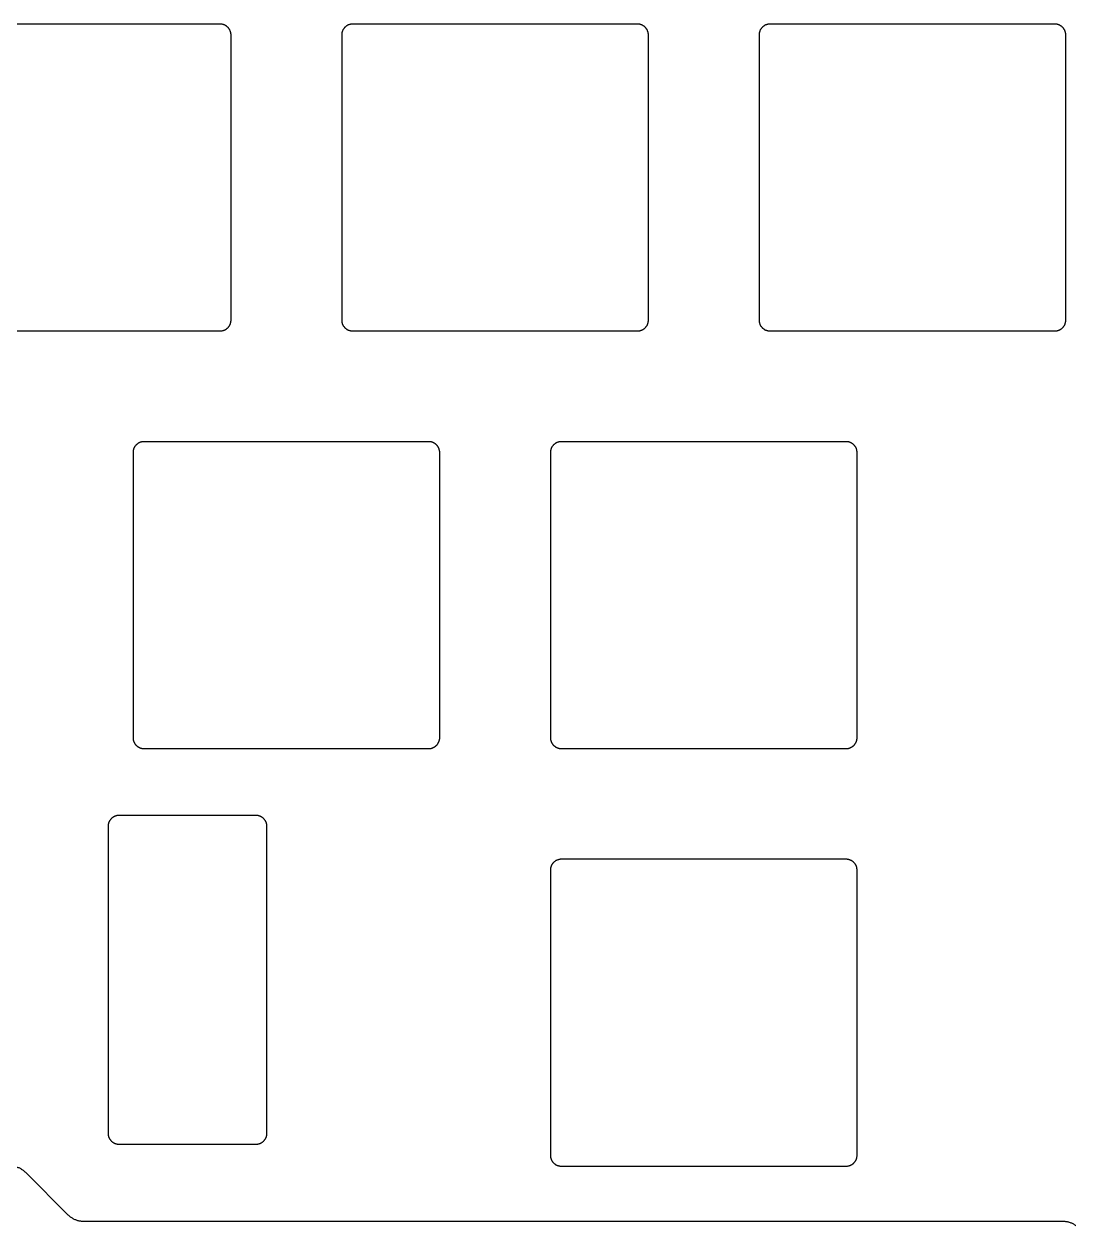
# Model space of a CAD drawing. Header units: millimetres. Extents: x -947 to -599, y 2206 to 2334.
# Drawn here: x -753.9 to -706.2, y 2210.2 to 2265.1 of the extents above; entities that cross this region are included whole.
import ezdxf

# ---------------------------------------------------------------- set-up
doc = ezdxf.new("R2010")
doc.units = ezdxf.units.MM
doc.layers.add('Default', color=18, linetype='Continuous', true_color=0x000000)

msp = doc.modelspace()

# ---------------------------------------------------------------- linework, layer by layer
at = {"layer": 'Default'}
for points in [[(-744.985, 2265.131), (-757.985, 2265.131)], [(-744.485, 2264.631), (-744.485, 2264.648), (-744.486, 2264.665), (-744.488, 2264.682), (-744.49, 2264.699), (-744.492, 2264.716), (-744.496, 2264.733), (-744.499, 2264.749), (-744.504, 2264.766), (-744.508, 2264.782), (-744.514, 2264.798), (-744.52, 2264.814), (-744.526, 2264.83), (-744.534, 2264.846), (-744.541, 2264.861), (-744.549, 2264.876), (-744.558, 2264.891), (-744.567, 2264.905), (-744.577, 2264.919), (-744.587, 2264.933), (-744.597, 2264.946), (-744.608, 2264.96), (-744.62, 2264.972), (-744.631, 2264.984), (-744.644, 2264.996), (-744.656, 2265.008), (-744.67, 2265.019), (-744.683, 2265.029), (-744.697, 2265.039), (-744.711, 2265.049), (-744.725, 2265.058), (-744.74, 2265.067), (-744.755, 2265.075), (-744.77, 2265.082), (-744.786, 2265.09), (-744.802, 2265.096), (-744.818, 2265.102), (-744.834, 2265.108), (-744.85, 2265.112), (-744.867, 2265.117), (-744.883, 2265.12), (-744.9, 2265.124), (-744.917, 2265.126), (-744.934, 2265.128), (-744.951, 2265.13), (-744.968, 2265.131), (-744.985, 2265.131)], [(-738.935, 2265.131), (-738.952, 2265.131), (-738.969, 2265.13), (-738.986, 2265.128), (-739.003, 2265.126), (-739.02, 2265.124), (-739.037, 2265.12), (-739.053, 2265.117), (-739.07, 2265.112), (-739.086, 2265.108), (-739.102, 2265.102), (-739.118, 2265.096), (-739.134, 2265.09), (-739.15, 2265.082), (-739.165, 2265.075), (-739.18, 2265.067), (-739.195, 2265.058), (-739.209, 2265.049), (-739.223, 2265.039), (-739.237, 2265.029), (-739.251, 2265.019), (-739.264, 2265.008), (-739.276, 2264.996), (-739.289, 2264.984), (-739.3, 2264.972), (-739.312, 2264.96), (-739.323, 2264.946), (-739.333, 2264.933), (-739.344, 2264.919), (-739.353, 2264.905), (-739.362, 2264.891), (-739.371, 2264.876), (-739.379, 2264.861), (-739.387, 2264.846), (-739.394, 2264.83), (-739.4, 2264.814), (-739.406, 2264.798), (-739.412, 2264.782), (-739.417, 2264.766), (-739.421, 2264.749), (-739.425, 2264.733), (-739.428, 2264.716), (-739.43, 2264.699), (-739.432, 2264.682), (-739.434, 2264.665), (-739.435, 2264.648), (-739.435, 2264.631)], [(-725.935, 2265.131), (-738.935, 2265.131)], [(-725.435, 2264.631), (-725.435, 2264.648), (-725.436, 2264.665), (-725.438, 2264.682), (-725.44, 2264.699), (-725.442, 2264.716), (-725.446, 2264.733), (-725.449, 2264.749), (-725.454, 2264.766), (-725.458, 2264.782), (-725.464, 2264.798), (-725.47, 2264.814), (-725.476, 2264.83), (-725.484, 2264.846), (-725.491, 2264.861), (-725.499, 2264.876), (-725.508, 2264.891), (-725.517, 2264.905), (-725.527, 2264.919), (-725.537, 2264.933), (-725.547, 2264.946), (-725.558, 2264.96), (-725.57, 2264.972), (-725.581, 2264.984), (-725.594, 2264.996), (-725.606, 2265.008), (-725.62, 2265.019), (-725.633, 2265.029), (-725.647, 2265.039), (-725.661, 2265.049), (-725.675, 2265.058), (-725.69, 2265.067), (-725.705, 2265.075), (-725.72, 2265.082), (-725.736, 2265.09), (-725.752, 2265.096), (-725.768, 2265.102), (-725.784, 2265.108), (-725.8, 2265.112), (-725.817, 2265.117), (-725.833, 2265.12), (-725.85, 2265.124), (-725.867, 2265.126), (-725.884, 2265.128), (-725.901, 2265.13), (-725.918, 2265.131), (-725.935, 2265.131)], [(-719.885, 2265.131), (-719.902, 2265.131), (-719.919, 2265.13), (-719.936, 2265.128), (-719.953, 2265.126), (-719.97, 2265.124), (-719.987, 2265.12), (-720.003, 2265.117), (-720.02, 2265.112), (-720.036, 2265.108), (-720.052, 2265.102), (-720.068, 2265.096), (-720.084, 2265.09), (-720.1, 2265.082), (-720.115, 2265.075), (-720.13, 2265.067), (-720.145, 2265.058), (-720.159, 2265.049), (-720.173, 2265.039), (-720.187, 2265.029), (-720.201, 2265.019), (-720.214, 2265.008), (-720.226, 2264.996), (-720.239, 2264.984), (-720.25, 2264.972), (-720.262, 2264.96), (-720.273, 2264.946), (-720.283, 2264.933), (-720.294, 2264.919), (-720.303, 2264.905), (-720.312, 2264.891), (-720.321, 2264.876), (-720.329, 2264.861), (-720.337, 2264.846), (-720.344, 2264.83), (-720.35, 2264.814), (-720.356, 2264.798), (-720.362, 2264.782), (-720.367, 2264.766), (-720.371, 2264.749), (-720.375, 2264.733), (-720.378, 2264.716), (-720.38, 2264.699), (-720.382, 2264.682), (-720.384, 2264.665), (-720.385, 2264.648), (-720.385, 2264.631)], [(-706.885, 2265.131), (-719.885, 2265.131)], [(-706.385, 2264.631), (-706.385, 2264.648), (-706.386, 2264.665), (-706.388, 2264.682), (-706.39, 2264.699), (-706.392, 2264.716), (-706.396, 2264.733), (-706.399, 2264.749), (-706.404, 2264.766), (-706.408, 2264.782), (-706.414, 2264.798), (-706.42, 2264.814), (-706.426, 2264.83), (-706.434, 2264.846), (-706.441, 2264.861), (-706.449, 2264.876), (-706.458, 2264.891), (-706.467, 2264.905), (-706.477, 2264.919), (-706.487, 2264.933), (-706.497, 2264.946), (-706.508, 2264.96), (-706.52, 2264.972), (-706.531, 2264.984), (-706.544, 2264.996), (-706.556, 2265.008), (-706.57, 2265.019), (-706.583, 2265.029), (-706.597, 2265.039), (-706.611, 2265.049), (-706.625, 2265.058), (-706.64, 2265.067), (-706.655, 2265.075), (-706.67, 2265.082), (-706.686, 2265.09), (-706.702, 2265.096), (-706.718, 2265.102), (-706.734, 2265.108), (-706.75, 2265.112), (-706.767, 2265.117), (-706.783, 2265.12), (-706.8, 2265.124), (-706.817, 2265.126), (-706.834, 2265.128), (-706.851, 2265.13), (-706.868, 2265.131), (-706.885, 2265.131)], [(-744.485, 2251.631), (-744.485, 2264.631)], [(-739.435, 2264.631), (-739.435, 2251.631)], [(-725.435, 2251.631), (-725.435, 2264.631)], [(-720.385, 2264.631), (-720.385, 2251.631)], [(-706.385, 2251.631), (-706.385, 2264.631)], [(-757.985, 2251.131), (-744.985, 2251.131)], [(-744.985, 2251.131), (-744.968, 2251.131), (-744.951, 2251.132), (-744.934, 2251.134), (-744.917, 2251.136), (-744.9, 2251.138), (-744.883, 2251.141), (-744.867, 2251.145), (-744.85, 2251.149), (-744.834, 2251.154), (-744.818, 2251.16), (-744.802, 2251.166), (-744.786, 2251.172), (-744.77, 2251.179), (-744.755, 2251.187), (-744.74, 2251.195), (-744.725, 2251.204), (-744.711, 2251.213), (-744.697, 2251.222), (-744.683, 2251.233), (-744.67, 2251.243), (-744.656, 2251.254), (-744.644, 2251.266), (-744.631, 2251.277), (-744.62, 2251.29), (-744.608, 2251.302), (-744.597, 2251.315), (-744.587, 2251.329), (-744.577, 2251.343), (-744.567, 2251.357), (-744.558, 2251.371), (-744.549, 2251.386), (-744.541, 2251.401), (-744.534, 2251.416), (-744.526, 2251.432), (-744.52, 2251.448), (-744.514, 2251.463), (-744.508, 2251.48), (-744.504, 2251.496), (-744.499, 2251.513), (-744.496, 2251.529), (-744.492, 2251.546), (-744.49, 2251.563), (-744.488, 2251.58), (-744.486, 2251.597), (-744.485, 2251.614), (-744.485, 2251.631)], [(-739.435, 2251.631), (-739.435, 2251.614), (-739.434, 2251.597), (-739.432, 2251.58), (-739.43, 2251.563), (-739.428, 2251.546), (-739.425, 2251.529), (-739.421, 2251.513), (-739.417, 2251.496), (-739.412, 2251.48), (-739.406, 2251.463), (-739.4, 2251.448), (-739.394, 2251.432), (-739.387, 2251.416), (-739.379, 2251.401), (-739.371, 2251.386), (-739.362, 2251.371), (-739.353, 2251.357), (-739.344, 2251.343), (-739.333, 2251.329), (-739.323, 2251.315), (-739.312, 2251.302), (-739.3, 2251.29), (-739.289, 2251.277), (-739.276, 2251.266), (-739.264, 2251.254), (-739.251, 2251.243), (-739.237, 2251.233), (-739.223, 2251.222), (-739.209, 2251.213), (-739.195, 2251.204), (-739.18, 2251.195), (-739.165, 2251.187), (-739.15, 2251.179), (-739.134, 2251.172), (-739.118, 2251.166), (-739.102, 2251.16), (-739.086, 2251.154), (-739.07, 2251.149), (-739.053, 2251.145), (-739.037, 2251.141), (-739.02, 2251.138), (-739.003, 2251.136), (-738.986, 2251.134), (-738.969, 2251.132), (-738.952, 2251.131), (-738.935, 2251.131)], [(-738.935, 2251.131), (-725.935, 2251.131)], [(-725.935, 2251.131), (-725.918, 2251.131), (-725.901, 2251.132), (-725.884, 2251.134), (-725.867, 2251.136), (-725.85, 2251.138), (-725.833, 2251.141), (-725.817, 2251.145), (-725.8, 2251.149), (-725.784, 2251.154), (-725.768, 2251.16), (-725.752, 2251.166), (-725.736, 2251.172), (-725.72, 2251.179), (-725.705, 2251.187), (-725.69, 2251.195), (-725.675, 2251.204), (-725.661, 2251.213), (-725.647, 2251.222), (-725.633, 2251.233), (-725.62, 2251.243), (-725.606, 2251.254), (-725.594, 2251.266), (-725.581, 2251.277), (-725.57, 2251.29), (-725.558, 2251.302), (-725.547, 2251.315), (-725.537, 2251.329), (-725.527, 2251.343), (-725.517, 2251.357), (-725.508, 2251.371), (-725.499, 2251.386), (-725.491, 2251.401), (-725.484, 2251.416), (-725.476, 2251.432), (-725.47, 2251.448), (-725.464, 2251.463), (-725.458, 2251.48), (-725.454, 2251.496), (-725.449, 2251.513), (-725.446, 2251.529), (-725.442, 2251.546), (-725.44, 2251.563), (-725.438, 2251.58), (-725.436, 2251.597), (-725.435, 2251.614), (-725.435, 2251.631)], [(-720.385, 2251.631), (-720.385, 2251.614), (-720.384, 2251.597), (-720.382, 2251.58), (-720.38, 2251.563), (-720.378, 2251.546), (-720.375, 2251.529), (-720.371, 2251.513), (-720.367, 2251.496), (-720.362, 2251.48), (-720.356, 2251.463), (-720.35, 2251.448), (-720.344, 2251.432), (-720.337, 2251.416), (-720.329, 2251.401), (-720.321, 2251.386), (-720.312, 2251.371), (-720.303, 2251.357), (-720.294, 2251.343), (-720.283, 2251.329), (-720.273, 2251.315), (-720.262, 2251.302), (-720.25, 2251.29), (-720.239, 2251.277), (-720.226, 2251.266), (-720.214, 2251.254), (-720.201, 2251.243), (-720.187, 2251.233), (-720.173, 2251.222), (-720.159, 2251.213), (-720.145, 2251.204), (-720.13, 2251.195), (-720.115, 2251.187), (-720.1, 2251.179), (-720.084, 2251.172), (-720.068, 2251.166), (-720.052, 2251.16), (-720.036, 2251.154), (-720.02, 2251.149), (-720.003, 2251.145), (-719.987, 2251.141), (-719.97, 2251.138), (-719.953, 2251.136), (-719.936, 2251.134), (-719.919, 2251.132), (-719.902, 2251.131), (-719.885, 2251.131)], [(-719.885, 2251.131), (-706.885, 2251.131)], [(-706.885, 2251.131), (-706.868, 2251.131), (-706.851, 2251.132), (-706.834, 2251.134), (-706.817, 2251.136), (-706.8, 2251.138), (-706.783, 2251.141), (-706.767, 2251.145), (-706.75, 2251.149), (-706.734, 2251.154), (-706.718, 2251.16), (-706.702, 2251.166), (-706.686, 2251.172), (-706.67, 2251.179), (-706.655, 2251.187), (-706.64, 2251.195), (-706.625, 2251.204), (-706.611, 2251.213), (-706.597, 2251.222), (-706.583, 2251.233), (-706.57, 2251.243), (-706.556, 2251.254), (-706.544, 2251.266), (-706.531, 2251.277), (-706.52, 2251.29), (-706.508, 2251.302), (-706.497, 2251.315), (-706.487, 2251.329), (-706.477, 2251.343), (-706.467, 2251.357), (-706.458, 2251.371), (-706.449, 2251.386), (-706.441, 2251.401), (-706.434, 2251.416), (-706.426, 2251.432), (-706.42, 2251.448), (-706.414, 2251.463), (-706.408, 2251.48), (-706.404, 2251.496), (-706.399, 2251.513), (-706.396, 2251.529), (-706.392, 2251.546), (-706.39, 2251.563), (-706.388, 2251.58), (-706.386, 2251.597), (-706.385, 2251.614), (-706.385, 2251.631)], [(-748.46, 2246.081), (-748.477, 2246.081), (-748.494, 2246.08), (-748.511, 2246.078), (-748.528, 2246.076), (-748.545, 2246.074), (-748.562, 2246.07), (-748.578, 2246.067), (-748.595, 2246.062), (-748.611, 2246.058), (-748.627, 2246.052), (-748.643, 2246.046), (-748.659, 2246.04), (-748.675, 2246.032), (-748.69, 2246.025), (-748.705, 2246.017), (-748.72, 2246.008), (-748.734, 2245.999), (-748.748, 2245.989), (-748.762, 2245.979), (-748.776, 2245.969), (-748.789, 2245.958), (-748.801, 2245.946), (-748.814, 2245.934), (-748.825, 2245.922), (-748.837, 2245.91), (-748.848, 2245.896), (-748.858, 2245.883), (-748.869, 2245.869), (-748.878, 2245.855), (-748.887, 2245.841), (-748.896, 2245.826), (-748.904, 2245.811), (-748.912, 2245.796), (-748.919, 2245.78), (-748.925, 2245.764), (-748.931, 2245.748), (-748.937, 2245.732), (-748.942, 2245.716), (-748.946, 2245.699), (-748.95, 2245.683), (-748.953, 2245.666), (-748.955, 2245.649), (-748.957, 2245.632), (-748.959, 2245.615), (-748.96, 2245.598), (-748.96, 2245.581)], [(-735.46, 2246.081), (-748.46, 2246.081)], [(-734.96, 2245.581), (-734.96, 2245.598), (-734.961, 2245.615), (-734.963, 2245.632), (-734.965, 2245.649), (-734.967, 2245.666), (-734.971, 2245.683), (-734.974, 2245.699), (-734.979, 2245.716), (-734.983, 2245.732), (-734.989, 2245.748), (-734.995, 2245.764), (-735.001, 2245.78), (-735.009, 2245.796), (-735.016, 2245.811), (-735.024, 2245.826), (-735.033, 2245.841), (-735.042, 2245.855), (-735.052, 2245.869), (-735.062, 2245.883), (-735.072, 2245.896), (-735.083, 2245.91), (-735.095, 2245.922), (-735.106, 2245.934), (-735.119, 2245.946), (-735.131, 2245.958), (-735.145, 2245.969), (-735.158, 2245.979), (-735.172, 2245.989), (-735.186, 2245.999), (-735.2, 2246.008), (-735.215, 2246.017), (-735.23, 2246.025), (-735.245, 2246.032), (-735.261, 2246.04), (-735.277, 2246.046), (-735.293, 2246.052), (-735.309, 2246.058), (-735.325, 2246.062), (-735.342, 2246.067), (-735.358, 2246.07), (-735.375, 2246.074), (-735.392, 2246.076), (-735.409, 2246.078), (-735.426, 2246.08), (-735.443, 2246.081), (-735.46, 2246.081)], [(-729.41, 2246.081), (-729.427, 2246.081), (-729.444, 2246.08), (-729.461, 2246.078), (-729.478, 2246.076), (-729.495, 2246.074), (-729.512, 2246.07), (-729.528, 2246.067), (-729.545, 2246.062), (-729.561, 2246.058), (-729.577, 2246.052), (-729.593, 2246.046), (-729.609, 2246.04), (-729.625, 2246.032), (-729.64, 2246.025), (-729.655, 2246.017), (-729.67, 2246.008), (-729.684, 2245.999), (-729.698, 2245.989), (-729.712, 2245.979), (-729.726, 2245.969), (-729.739, 2245.958), (-729.751, 2245.946), (-729.764, 2245.934), (-729.775, 2245.922), (-729.787, 2245.91), (-729.798, 2245.896), (-729.808, 2245.883), (-729.819, 2245.869), (-729.828, 2245.855), (-729.837, 2245.841), (-729.846, 2245.826), (-729.854, 2245.811), (-729.862, 2245.796), (-729.869, 2245.78), (-729.875, 2245.764), (-729.881, 2245.748), (-729.887, 2245.732), (-729.892, 2245.716), (-729.896, 2245.699), (-729.9, 2245.683), (-729.903, 2245.666), (-729.905, 2245.649), (-729.907, 2245.632), (-729.909, 2245.615), (-729.91, 2245.598), (-729.91, 2245.581)], [(-716.41, 2246.081), (-729.41, 2246.081)], [(-715.91, 2245.581), (-715.91, 2245.598), (-715.911, 2245.615), (-715.913, 2245.632), (-715.915, 2245.649), (-715.917, 2245.666), (-715.921, 2245.683), (-715.924, 2245.699), (-715.929, 2245.716), (-715.933, 2245.732), (-715.939, 2245.748), (-715.945, 2245.764), (-715.951, 2245.78), (-715.959, 2245.796), (-715.966, 2245.811), (-715.974, 2245.826), (-715.983, 2245.841), (-715.992, 2245.855), (-716.002, 2245.869), (-716.012, 2245.883), (-716.022, 2245.896), (-716.033, 2245.91), (-716.045, 2245.922), (-716.056, 2245.934), (-716.069, 2245.946), (-716.081, 2245.958), (-716.095, 2245.969), (-716.108, 2245.979), (-716.122, 2245.989), (-716.136, 2245.999), (-716.15, 2246.008), (-716.165, 2246.017), (-716.18, 2246.025), (-716.195, 2246.032), (-716.211, 2246.04), (-716.227, 2246.046), (-716.243, 2246.052), (-716.259, 2246.058), (-716.275, 2246.062), (-716.292, 2246.067), (-716.308, 2246.07), (-716.325, 2246.074), (-716.342, 2246.076), (-716.359, 2246.078), (-716.376, 2246.08), (-716.393, 2246.081), (-716.41, 2246.081)], [(-748.96, 2245.581), (-748.96, 2232.581)], [(-734.96, 2232.581), (-734.96, 2245.581)], [(-729.91, 2245.581), (-729.91, 2232.581)], [(-715.91, 2232.581), (-715.91, 2245.581)], [(-748.96, 2232.581), (-748.96, 2232.564), (-748.959, 2232.547), (-748.957, 2232.53), (-748.955, 2232.513), (-748.953, 2232.496), (-748.95, 2232.479), (-748.946, 2232.463), (-748.942, 2232.446), (-748.937, 2232.43), (-748.931, 2232.413), (-748.925, 2232.398), (-748.919, 2232.382), (-748.912, 2232.366), (-748.904, 2232.351), (-748.896, 2232.336), (-748.887, 2232.321), (-748.878, 2232.307), (-748.869, 2232.293), (-748.858, 2232.279), (-748.848, 2232.265), (-748.837, 2232.252), (-748.825, 2232.24), (-748.814, 2232.227), (-748.801, 2232.216), (-748.789, 2232.204), (-748.776, 2232.193), (-748.762, 2232.183), (-748.748, 2232.172), (-748.734, 2232.163), (-748.72, 2232.154), (-748.705, 2232.145), (-748.69, 2232.137), (-748.675, 2232.129), (-748.659, 2232.122), (-748.643, 2232.116), (-748.627, 2232.11), (-748.611, 2232.104), (-748.595, 2232.099), (-748.578, 2232.095), (-748.562, 2232.091), (-748.545, 2232.088), (-748.528, 2232.086), (-748.511, 2232.084), (-748.494, 2232.082), (-748.477, 2232.081), (-748.46, 2232.081)], [(-735.46, 2232.081), (-735.443, 2232.081), (-735.426, 2232.082), (-735.409, 2232.084), (-735.392, 2232.086), (-735.375, 2232.088), (-735.358, 2232.091), (-735.342, 2232.095), (-735.325, 2232.099), (-735.309, 2232.104), (-735.293, 2232.11), (-735.277, 2232.116), (-735.261, 2232.122), (-735.245, 2232.129), (-735.23, 2232.137), (-735.215, 2232.145), (-735.2, 2232.154), (-735.186, 2232.163), (-735.172, 2232.172), (-735.158, 2232.183), (-735.145, 2232.193), (-735.131, 2232.204), (-735.119, 2232.216), (-735.106, 2232.227), (-735.095, 2232.24), (-735.083, 2232.252), (-735.072, 2232.265), (-735.062, 2232.279), (-735.052, 2232.293), (-735.042, 2232.307), (-735.033, 2232.321), (-735.024, 2232.336), (-735.016, 2232.351), (-735.009, 2232.366), (-735.001, 2232.382), (-734.995, 2232.398), (-734.989, 2232.413), (-734.983, 2232.43), (-734.979, 2232.446), (-734.974, 2232.463), (-734.971, 2232.479), (-734.967, 2232.496), (-734.965, 2232.513), (-734.963, 2232.53), (-734.961, 2232.547), (-734.96, 2232.564), (-734.96, 2232.581)], [(-729.91, 2232.581), (-729.91, 2232.564), (-729.909, 2232.547), (-729.907, 2232.53), (-729.905, 2232.513), (-729.903, 2232.496), (-729.9, 2232.479), (-729.896, 2232.463), (-729.892, 2232.446), (-729.887, 2232.43), (-729.881, 2232.413), (-729.875, 2232.398), (-729.869, 2232.382), (-729.862, 2232.366), (-729.854, 2232.351), (-729.846, 2232.336), (-729.837, 2232.321), (-729.828, 2232.307), (-729.819, 2232.293), (-729.808, 2232.279), (-729.798, 2232.265), (-729.787, 2232.252), (-729.775, 2232.24), (-729.764, 2232.227), (-729.751, 2232.216), (-729.739, 2232.204), (-729.726, 2232.193), (-729.712, 2232.183), (-729.698, 2232.172), (-729.684, 2232.163), (-729.67, 2232.154), (-729.655, 2232.145), (-729.64, 2232.137), (-729.625, 2232.129), (-729.609, 2232.122), (-729.593, 2232.116), (-729.577, 2232.11), (-729.561, 2232.104), (-729.545, 2232.099), (-729.528, 2232.095), (-729.512, 2232.091), (-729.495, 2232.088), (-729.478, 2232.086), (-729.461, 2232.084), (-729.444, 2232.082), (-729.427, 2232.081), (-729.41, 2232.081)], [(-716.41, 2232.081), (-716.393, 2232.081), (-716.376, 2232.082), (-716.359, 2232.084), (-716.342, 2232.086), (-716.325, 2232.088), (-716.308, 2232.091), (-716.292, 2232.095), (-716.275, 2232.099), (-716.259, 2232.104), (-716.243, 2232.11), (-716.227, 2232.116), (-716.211, 2232.122), (-716.195, 2232.129), (-716.18, 2232.137), (-716.165, 2232.145), (-716.15, 2232.154), (-716.136, 2232.163), (-716.122, 2232.172), (-716.108, 2232.183), (-716.095, 2232.193), (-716.081, 2232.204), (-716.069, 2232.216), (-716.056, 2232.227), (-716.045, 2232.24), (-716.033, 2232.252), (-716.022, 2232.265), (-716.012, 2232.279), (-716.002, 2232.293), (-715.992, 2232.307), (-715.983, 2232.321), (-715.974, 2232.336), (-715.966, 2232.351), (-715.959, 2232.366), (-715.951, 2232.382), (-715.945, 2232.398), (-715.939, 2232.413), (-715.933, 2232.43), (-715.929, 2232.446), (-715.924, 2232.463), (-715.921, 2232.479), (-715.917, 2232.496), (-715.915, 2232.513), (-715.913, 2232.53), (-715.911, 2232.547), (-715.91, 2232.564), (-715.91, 2232.581)], [(-748.46, 2232.081), (-735.46, 2232.081)], [(-729.41, 2232.081), (-716.41, 2232.081)], [(-749.598, 2229.031), (-749.609, 2229.031), (-749.62, 2229.03), (-749.631, 2229.03), (-749.642, 2229.029), (-749.654, 2229.028), (-749.665, 2229.026), (-749.677, 2229.025), (-749.689, 2229.023), (-749.7, 2229.02), (-749.712, 2229.018), (-749.723, 2229.015), (-749.735, 2229.012), (-749.747, 2229.008), (-749.758, 2229.004), (-749.77, 2229), (-749.782, 2228.996), (-749.793, 2228.991), (-749.805, 2228.986), (-749.816, 2228.981), (-749.827, 2228.975), (-749.838, 2228.969), (-749.849, 2228.963), (-749.86, 2228.956), (-749.871, 2228.949), (-749.882, 2228.942), (-749.892, 2228.935), (-749.903, 2228.927), (-749.913, 2228.919), (-749.923, 2228.911), (-749.932, 2228.902), (-749.942, 2228.894), (-749.951, 2228.884), (-749.96, 2228.875), (-749.969, 2228.866), (-749.977, 2228.856), (-749.986, 2228.846), (-749.994, 2228.836), (-750.001, 2228.826), (-750.009, 2228.815), (-750.016, 2228.805), (-750.023, 2228.794), (-750.029, 2228.783), (-750.036, 2228.772), (-750.042, 2228.761), (-750.047, 2228.749), (-750.053, 2228.738), (-750.058, 2228.726), (-750.062, 2228.715), (-750.067, 2228.703), (-750.071, 2228.692), (-750.075, 2228.68), (-750.078, 2228.669), (-750.081, 2228.657), (-750.084, 2228.645), (-750.087, 2228.634), (-750.089, 2228.622), (-750.091, 2228.61), (-750.093, 2228.599), (-750.094, 2228.587), (-750.096, 2228.576), (-750.096, 2228.564), (-750.097, 2228.553), (-750.097, 2228.542), (-750.098, 2228.531)], [(-743.348, 2229.031), (-749.598, 2229.031)], [(-742.848, 2228.531), (-742.848, 2228.542), (-742.848, 2228.553), (-742.849, 2228.564), (-742.85, 2228.576), (-742.851, 2228.587), (-742.852, 2228.599), (-742.854, 2228.61), (-742.856, 2228.622), (-742.858, 2228.634), (-742.861, 2228.645), (-742.864, 2228.657), (-742.867, 2228.669), (-742.87, 2228.68), (-742.874, 2228.692), (-742.878, 2228.703), (-742.883, 2228.715), (-742.887, 2228.726), (-742.892, 2228.738), (-742.898, 2228.749), (-742.903, 2228.761), (-742.909, 2228.772), (-742.916, 2228.783), (-742.922, 2228.794), (-742.929, 2228.805), (-742.936, 2228.815), (-742.944, 2228.826), (-742.951, 2228.836), (-742.959, 2228.846), (-742.968, 2228.856), (-742.976, 2228.866), (-742.985, 2228.875), (-742.994, 2228.884), (-743.003, 2228.894), (-743.013, 2228.902), (-743.022, 2228.911), (-743.032, 2228.919), (-743.043, 2228.927), (-743.053, 2228.935), (-743.063, 2228.942), (-743.074, 2228.949), (-743.085, 2228.956), (-743.096, 2228.963), (-743.107, 2228.969), (-743.118, 2228.975), (-743.129, 2228.981), (-743.141, 2228.986), (-743.152, 2228.991), (-743.164, 2228.996), (-743.175, 2229), (-743.187, 2229.004), (-743.198, 2229.008), (-743.21, 2229.012), (-743.222, 2229.015), (-743.233, 2229.018), (-743.245, 2229.02), (-743.257, 2229.023), (-743.268, 2229.025), (-743.28, 2229.026), (-743.291, 2229.028), (-743.303, 2229.029), (-743.314, 2229.03), (-743.325, 2229.03), (-743.336, 2229.031), (-743.348, 2229.031)], [(-750.098, 2228.531), (-750.098, 2214.531)], [(-742.848, 2214.531), (-742.848, 2228.531)], [(-729.41, 2227.031), (-729.427, 2227.031), (-729.444, 2227.03), (-729.461, 2227.028), (-729.478, 2227.026), (-729.495, 2227.024), (-729.512, 2227.02), (-729.528, 2227.017), (-729.545, 2227.012), (-729.561, 2227.008), (-729.577, 2227.002), (-729.593, 2226.996), (-729.609, 2226.99), (-729.625, 2226.982), (-729.64, 2226.975), (-729.655, 2226.967), (-729.67, 2226.958), (-729.684, 2226.949), (-729.698, 2226.939), (-729.712, 2226.929), (-729.726, 2226.919), (-729.739, 2226.908), (-729.751, 2226.896), (-729.764, 2226.884), (-729.775, 2226.872), (-729.787, 2226.86), (-729.798, 2226.846), (-729.808, 2226.833), (-729.819, 2226.819), (-729.828, 2226.805), (-729.837, 2226.791), (-729.846, 2226.776), (-729.854, 2226.761), (-729.862, 2226.746), (-729.869, 2226.73), (-729.875, 2226.714), (-729.881, 2226.698), (-729.887, 2226.682), (-729.892, 2226.666), (-729.896, 2226.649), (-729.9, 2226.633), (-729.903, 2226.616), (-729.905, 2226.599), (-729.907, 2226.582), (-729.909, 2226.565), (-729.91, 2226.548), (-729.91, 2226.531)], [(-716.41, 2227.031), (-729.41, 2227.031)], [(-715.91, 2226.531), (-715.91, 2226.548), (-715.911, 2226.565), (-715.913, 2226.582), (-715.915, 2226.599), (-715.917, 2226.616), (-715.921, 2226.633), (-715.924, 2226.649), (-715.929, 2226.666), (-715.933, 2226.682), (-715.939, 2226.698), (-715.945, 2226.714), (-715.951, 2226.73), (-715.959, 2226.746), (-715.966, 2226.761), (-715.974, 2226.776), (-715.983, 2226.791), (-715.992, 2226.805), (-716.002, 2226.819), (-716.012, 2226.833), (-716.022, 2226.846), (-716.033, 2226.86), (-716.045, 2226.872), (-716.056, 2226.884), (-716.069, 2226.896), (-716.081, 2226.908), (-716.095, 2226.919), (-716.108, 2226.929), (-716.122, 2226.939), (-716.136, 2226.949), (-716.15, 2226.958), (-716.165, 2226.967), (-716.18, 2226.975), (-716.195, 2226.982), (-716.211, 2226.99), (-716.227, 2226.996), (-716.243, 2227.002), (-716.259, 2227.008), (-716.275, 2227.012), (-716.292, 2227.017), (-716.308, 2227.02), (-716.325, 2227.024), (-716.342, 2227.026), (-716.359, 2227.028), (-716.376, 2227.03), (-716.393, 2227.031), (-716.41, 2227.031)], [(-729.91, 2226.531), (-729.91, 2213.531)], [(-715.91, 2213.531), (-715.91, 2226.531)], [(-750.098, 2214.531), (-750.097, 2214.52), (-750.097, 2214.509), (-750.096, 2214.497), (-750.096, 2214.486), (-750.094, 2214.475), (-750.093, 2214.463), (-750.091, 2214.452), (-750.089, 2214.44), (-750.087, 2214.428), (-750.084, 2214.417), (-750.081, 2214.405), (-750.078, 2214.393), (-750.075, 2214.382), (-750.071, 2214.37), (-750.067, 2214.358), (-750.062, 2214.347), (-750.058, 2214.335), (-750.053, 2214.324), (-750.047, 2214.313), (-750.042, 2214.301), (-750.036, 2214.29), (-750.029, 2214.279), (-750.023, 2214.268), (-750.016, 2214.257), (-750.009, 2214.247), (-750.001, 2214.236), (-749.994, 2214.226), (-749.986, 2214.216), (-749.977, 2214.206), (-749.969, 2214.196), (-749.96, 2214.187), (-749.951, 2214.177), (-749.942, 2214.168), (-749.932, 2214.16), (-749.923, 2214.151), (-749.913, 2214.143), (-749.903, 2214.135), (-749.892, 2214.127), (-749.882, 2214.12), (-749.871, 2214.112), (-749.86, 2214.106), (-749.849, 2214.099), (-749.838, 2214.093), (-749.827, 2214.087), (-749.816, 2214.081), (-749.805, 2214.076), (-749.793, 2214.071), (-749.782, 2214.066), (-749.77, 2214.062), (-749.758, 2214.058), (-749.747, 2214.054), (-749.735, 2214.05), (-749.723, 2214.047), (-749.712, 2214.044), (-749.7, 2214.042), (-749.689, 2214.039), (-749.677, 2214.037), (-749.665, 2214.036), (-749.654, 2214.034), (-749.642, 2214.033), (-749.631, 2214.032), (-749.62, 2214.031), (-749.609, 2214.031), (-749.598, 2214.031)], [(-743.348, 2214.031), (-743.336, 2214.031), (-743.325, 2214.031), (-743.314, 2214.032), (-743.303, 2214.033), (-743.291, 2214.034), (-743.28, 2214.036), (-743.268, 2214.037), (-743.257, 2214.039), (-743.245, 2214.042), (-743.233, 2214.044), (-743.222, 2214.047), (-743.21, 2214.05), (-743.198, 2214.054), (-743.187, 2214.058), (-743.175, 2214.062), (-743.164, 2214.066), (-743.152, 2214.071), (-743.141, 2214.076), (-743.129, 2214.081), (-743.118, 2214.087), (-743.107, 2214.093), (-743.096, 2214.099), (-743.085, 2214.106), (-743.074, 2214.112), (-743.063, 2214.12), (-743.053, 2214.127), (-743.043, 2214.135), (-743.032, 2214.143), (-743.022, 2214.151), (-743.013, 2214.16), (-743.003, 2214.168), (-742.994, 2214.177), (-742.985, 2214.187), (-742.976, 2214.196), (-742.968, 2214.206), (-742.959, 2214.216), (-742.951, 2214.226), (-742.944, 2214.236), (-742.936, 2214.247), (-742.929, 2214.257), (-742.922, 2214.268), (-742.916, 2214.279), (-742.909, 2214.29), (-742.903, 2214.301), (-742.898, 2214.313), (-742.892, 2214.324), (-742.887, 2214.335), (-742.883, 2214.347), (-742.878, 2214.358), (-742.874, 2214.37), (-742.87, 2214.382), (-742.867, 2214.393), (-742.864, 2214.405), (-742.861, 2214.417), (-742.858, 2214.428), (-742.856, 2214.44), (-742.854, 2214.452), (-742.852, 2214.463), (-742.851, 2214.475), (-742.85, 2214.486), (-742.849, 2214.497), (-742.848, 2214.509), (-742.848, 2214.52), (-742.848, 2214.531)], [(-749.598, 2214.031), (-743.348, 2214.031)], [(-729.91, 2213.531), (-729.91, 2213.514), (-729.909, 2213.497), (-729.907, 2213.48), (-729.905, 2213.463), (-729.903, 2213.446), (-729.9, 2213.429), (-729.896, 2213.413), (-729.892, 2213.396), (-729.887, 2213.38), (-729.881, 2213.363), (-729.875, 2213.348), (-729.869, 2213.332), (-729.862, 2213.316), (-729.854, 2213.301), (-729.846, 2213.286), (-729.837, 2213.271), (-729.828, 2213.257), (-729.819, 2213.243), (-729.808, 2213.229), (-729.798, 2213.215), (-729.787, 2213.202), (-729.775, 2213.19), (-729.764, 2213.177), (-729.751, 2213.166), (-729.739, 2213.154), (-729.726, 2213.143), (-729.712, 2213.133), (-729.698, 2213.122), (-729.684, 2213.113), (-729.67, 2213.104), (-729.655, 2213.095), (-729.64, 2213.087), (-729.625, 2213.079), (-729.609, 2213.072), (-729.593, 2213.066), (-729.577, 2213.06), (-729.561, 2213.054), (-729.545, 2213.049), (-729.528, 2213.045), (-729.512, 2213.041), (-729.495, 2213.038), (-729.478, 2213.036), (-729.461, 2213.034), (-729.444, 2213.032), (-729.427, 2213.031), (-729.41, 2213.031)], [(-716.41, 2213.031), (-716.393, 2213.031), (-716.376, 2213.032), (-716.359, 2213.034), (-716.342, 2213.036), (-716.325, 2213.038), (-716.308, 2213.041), (-716.292, 2213.045), (-716.275, 2213.049), (-716.259, 2213.054), (-716.243, 2213.06), (-716.227, 2213.066), (-716.211, 2213.072), (-716.195, 2213.079), (-716.18, 2213.087), (-716.165, 2213.095), (-716.15, 2213.104), (-716.136, 2213.113), (-716.122, 2213.122), (-716.108, 2213.133), (-716.095, 2213.143), (-716.081, 2213.154), (-716.069, 2213.166), (-716.056, 2213.177), (-716.045, 2213.19), (-716.033, 2213.202), (-716.022, 2213.215), (-716.012, 2213.229), (-716.002, 2213.243), (-715.992, 2213.257), (-715.983, 2213.271), (-715.974, 2213.286), (-715.966, 2213.301), (-715.959, 2213.316), (-715.951, 2213.332), (-715.945, 2213.348), (-715.939, 2213.363), (-715.933, 2213.38), (-715.929, 2213.396), (-715.924, 2213.413), (-715.921, 2213.429), (-715.917, 2213.446), (-715.915, 2213.463), (-715.913, 2213.48), (-715.911, 2213.497), (-715.91, 2213.514), (-715.91, 2213.531)], [(-753.855, 2212.738), (-753.879, 2212.762), (-753.905, 2212.785), (-753.931, 2212.807), (-753.958, 2212.828), (-753.985, 2212.848), (-754.013, 2212.867), (-754.042, 2212.885), (-754.072, 2212.903), (-754.102, 2212.919), (-754.132, 2212.934), (-754.163, 2212.948), (-754.195, 2212.961), (-754.227, 2212.973), (-754.259, 2212.984), (-754.292, 2212.994), (-754.325, 2213.002), (-754.358, 2213.01), (-754.392, 2213.016), (-754.426, 2213.022), (-754.459, 2213.026), (-754.494, 2213.029), (-754.528, 2213.03), (-754.562, 2213.031)], [(-751.915, 2210.799), (-753.855, 2212.738)], [(-729.41, 2213.031), (-716.41, 2213.031)], [(-751.208, 2210.506), (-751.242, 2210.507), (-751.277, 2210.508), (-751.311, 2210.511), (-751.344, 2210.515), (-751.378, 2210.52), (-751.412, 2210.527), (-751.445, 2210.534), (-751.478, 2210.543), (-751.511, 2210.553), (-751.543, 2210.564), (-751.575, 2210.576), (-751.607, 2210.589), (-751.638, 2210.603), (-751.668, 2210.618), (-751.698, 2210.634), (-751.728, 2210.652), (-751.757, 2210.67), (-751.785, 2210.689), (-751.813, 2210.709), (-751.839, 2210.73), (-751.866, 2210.752), (-751.891, 2210.775), (-751.915, 2210.799)], [(-706.512, 2210.506), (-751.208, 2210.506)], [(-705.805, 2210.213), (-705.829, 2210.237), (-705.855, 2210.26), (-705.881, 2210.282), (-705.908, 2210.303), (-705.935, 2210.323), (-705.963, 2210.342), (-705.992, 2210.36), (-706.022, 2210.378), (-706.052, 2210.394), (-706.082, 2210.409), (-706.113, 2210.423), (-706.145, 2210.436), (-706.177, 2210.448), (-706.209, 2210.459), (-706.242, 2210.469), (-706.275, 2210.477), (-706.308, 2210.485), (-706.342, 2210.491), (-706.376, 2210.497), (-706.409, 2210.501), (-706.444, 2210.504), (-706.478, 2210.505), (-706.512, 2210.506)]]:
    msp.add_lwpolyline(points, dxfattribs=at)

doc.saveas('drawing.dxf')
